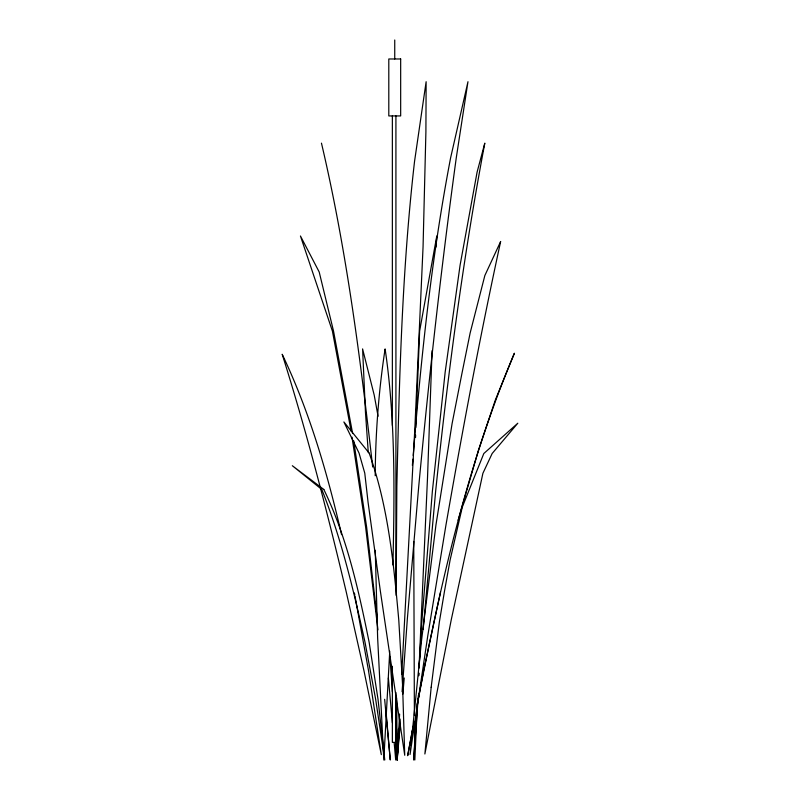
<?xml version="1.0" encoding="UTF-8"?>
<svg xmlns="http://www.w3.org/2000/svg" width="800" height="800" viewBox="0 0 800 800"><rect width="100%" height="100%" fill="white"/><g stroke="black" fill="none" stroke-linecap="round" stroke-linejoin="round"><path stroke-width="1.2" d="M396.12 595.34L396.85 486.48C399.31 377.99 402.1 269.29 414.55 161.38L426.13 81.71L425.9 131.92L423.06 246.83L414.86 428.16L401.72 674.34M395.94 697.87L395.72 760L394.16 742.6M413.74 541.45L414.39 715.4M375.21 475.74C375.48 433.3 378.67 390.87 385.11 348.91C395.64 420.41 394.49 492.93 392.94 564.98M415.55 437.51L415.61 435.01M415.78 427.52L419.63 331.09L436.79 235.99L435.92 247.16M432.07 350.71L427.52 477.44L419.07 667.07M397.79 743.86L397.16 760L395.59 737.64M397.98 738.89L398.37 728.96M417.09 710.44L414.84 760L414.45 721.59M417.21 707.96L417.49 701.77M418.67 675.75L418.79 673.27M375.25 550.26L377.64 637.85L383.81 760L389.74 651.24M399.61 714.06L397.16 760L396.67 697.92M416.82 706.59L413.67 760L418.36 695.41M418.66 675.54L418.8 673.05M419.1 668.08L421.87 621.22L432.36 491.37L445.16 372.2L460.07 265.29L477.1 172.09L484.81 143.15C463.04 258.4 447.78 374.74 435.63 491.37L423.15 629.58M400.12 719.03L397.16 760L400.16 725.21M402.09 691.72L407.36 618.69L418.72 486.48C429.03 376.71 441.3 267.13 456.26 157.89L467.97 81.71L450.6 157.89C431.79 256.17 421.21 355.78 413.21 455.46M412.37 465.39L412.9 459.18M402.84 694.14L404.23 677.99M417.28 704.21C440.4 585.04 466.86 465.36 514.4 353.22L495.41 399.86L478.45 450.21L458.14 520.24M417.09 705.43L423.51 671.21L440.46 592.37M321.46 143.15C346.49 249.63 360.4 358.4 372.68 467M341.56 534.62C327.29 472.91 309.53 411.61 282.19 354.28C306.91 432.56 327.27 512.12 346.25 591.97L363.91 670.47L381.31 754.63L368.49 670.47L355.03 596.28M354.42 593.01L354.81 595.08M378.07 416.26L374.2 395.08L362.59 348.91L365.48 412.65L368.27 452.43M352.63 433.53L333.53 331.09L319.19 271.98L300.44 235.99L332.41 331.09L351.1 431.1M353.72 440.85L366.63 527.1L377.16 617.7M352.02 437.19L365.63 527.1L377.96 629.91M384.65 699.29L390.27 760L386.03 711.68M388.37 677.99L392.38 722.72M389.94 656.91L392.37 691.68M395.92 115.93L395.92 587.63M395.92 692.45L395.92 742.37L392.36 742.37L392.36 666.25M394.74 40L394.74 58.98M392.36 115.93L392.36 425.41M431.17 687.28L424.87 754L451.34 619.36L482.9 473.3L492.15 453.52L517.81 423.22L483.82 453.52L462.34 506.92L450.12 559.96L444.56 590.81L439.37 621.94L431.17 687.28M421.5 640.76L410.05 754.49L427.78 635.79L445.96 525.03C462.47 430.19 480.19 335.57 500.65 241.5L484.85 275.53L470.14 332.99L461.88 373.73L452.1 423.56L435.95 524.93L421.5 640.76M413.16 726.27L407.66 755.69L413.18 726.27M414.08 721.37L413.62 723.82L414.1 721.37M400.67 58.98L388.8 58.98L388.8 115.93L400.67 115.93L400.67 58.98M323.82 489.45L292.33 465.72L321.79 489.45C341.44 538.67 353.59 590.53 365 642.18L375.63 699.13L384.77 760L378 699.13L369.13 642.18C358.6 590.17 347.04 537.5 323.82 489.45M369.15 453.08L343.88 421.95L359.05 453.08L364.77 473.14L368.08 502.39L380.4 591.37L404.73 755.27L402.59 685.34L398.78 620.08C393.69 563.68 388.36 506.77 369.15 453.08"/></g></svg>
